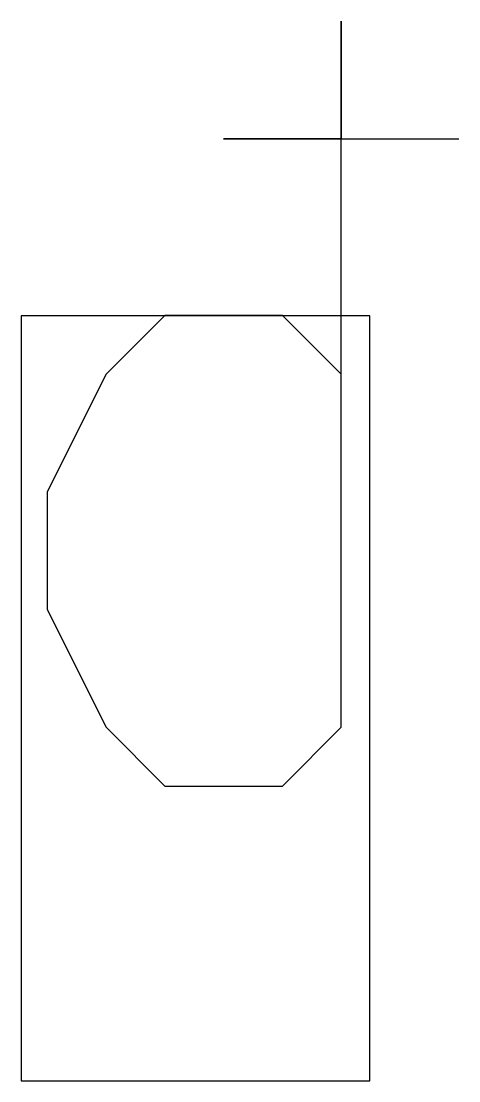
# Model space of a CAD drawing. Extents: x 0 to 22.9, y 0 to 55.4.
import ezdxf

# ---------------------------------------------------------------- set-up
doc = ezdxf.new("R2010")
doc.units = 0
doc.header["$MEASUREMENT"] = 0
doc.layers.get('0').update_dxf_attribs({"linetype": 'CONTINUOUS'})

msp = doc.modelspace()

# ---------------------------------------------------------------- linework, layer by layer
at = {"color": 0}
for p, q in [((16.746, 18.491), (16.746, 55.414)), ((16.746, 55.414), (16.746, 49.261)), ((16.746, 49.261), (10.593, 49.261)), ((10.593, 49.261), (22.9, 49.261)), ((7.516, 40.03), (4.439, 36.953)), ((13.67, 40.03), (7.516, 40.03)), ((16.746, 36.953), (13.67, 40.03)), ((4.439, 36.953), (1.362, 30.799)), ((1.362, 30.799), (1.362, 24.645)), ((1.362, 24.645), (4.439, 18.491)), ((4.439, 18.491), (7.516, 15.414)), ((13.67, 15.414), (16.746, 18.491)), ((7.516, 15.414), (13.67, 15.414))]:
    msp.add_line(p, q, dxfattribs=at)
at = {"linetype": 'CONTINUOUS'}
msp.add_lwpolyline([(0, 0), (18.248, 0), (18.248, 40), (0, 40)], close=True, dxfattribs=at)

doc.saveas('drawing.dxf')
